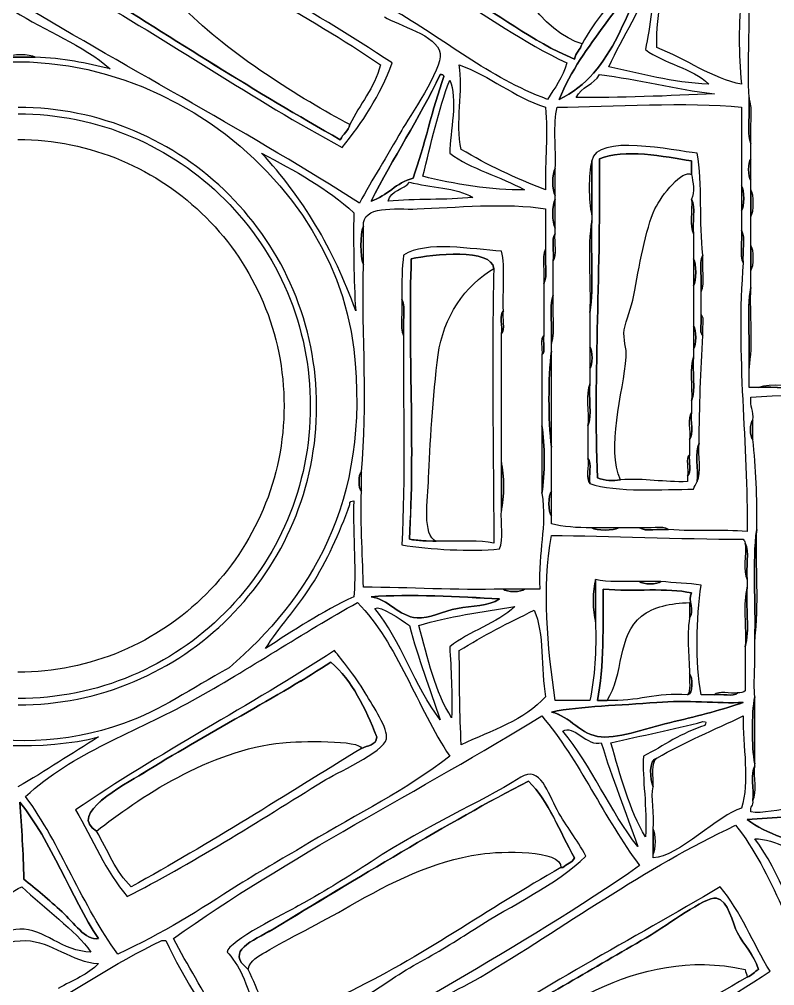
# Model space of a CAD drawing. Extents: x 6 to 958, y 3 to 221.
# Drawn here: x 108.3 to 175.3, y 59.7 to 145.3 of the extents above; entities that cross this region are included whole.
import ezdxf

# ---------------------------------------------------------------- set-up
doc = ezdxf.new("R2010")
doc.units = 0
doc.layers.get('0').update_dxf_attribs({"linetype": 'CONTINUOUS'})

msp = doc.modelspace()

# ---------------------------------------------------------------- linework, layer by layer
at = {"color": 7}
for points in [[(109.72575, 141.984)], [(147.318, 141.303)], [(157.524, 141.813)], [(169.43175, 139.602)], [(172.323, 139.602)], [(156.1635, 138.24075)], [(157.69425, 138.411)], [(142.215, 135.519)], [(143.23575, 131.26725)], [(153.10125, 130.2465)], [(141.02475, 129.22575)], [(168.921, 124.46325)], [(172.4925, 123.78225)], [(138.1335, 119.52975)], [(151.06125, 117.489)], [(137.9625, 116.1285)], [(154.632, 115.61775)], [(168.0705, 116.1285)], [(137.9625, 102.69)], [(150.3795, 98.94825)], [(172.83225, 95.71575)], [(139.49325, 94.18425)], [(153.951, 92.994)], [(167.73075, 92.31525)], [(164.838, 84.83025)], [(145.617, 83.29875)], [(146.63775, 83.46975)], [(115.33875, 81.768)], [(119.25075, 78.53475)], [(135.2415, 77.856)], [(108.87525, 76.49475)], [(173.34375, 76.15425)], [(163.818, 72.92175)], [(163.137, 72.072)], [(164.49825, 71.39175)], [(108.534, 68.499)], [(112.10625, 66.28875)], [(130.81875, 64.758)], [(171.9825, 64.41675)], [(121.97175, 63.90825)]]:
    msp.add_lwpolyline(points, close=True, dxfattribs=at)
at = {"color": 5}
for points in [[(145.617, 140.4525)], [(173.00325, 138.411)], [(136.77225, 134.6685)], [(173.17275, 131.097)], [(172.323, 130.587)], [(173.17275, 130.2465)], [(155.823, 129.7365)], [(159.05475, 128.03475)], [(155.823, 126.8445)], [(159.05475, 127.52475)], [(155.823, 126.3345)], [(168.0705, 126.3345)], [(173.17275, 125.31375)], [(168.0705, 124.12275)], [(138.813, 123.612)], [(172.4925, 123.78225)], [(154.80225, 121.91175)], [(173.17275, 121.57125)], [(155.65275, 120.891)], [(168.75, 121.23075)], [(142.215, 120.5505)], [(168.0705, 118.16925)], [(151.06125, 117.489)], [(168.921, 117.31875)], [(154.632, 115.61775)], [(158.88525, 116.29875)], [(162.117, 115.4475)], [(158.88525, 113.06625)], [(173.853, 112.72575)], [(167.90025, 111.5355)], [(154.632, 109.3245)], [(167.73075, 108.13275)], [(173.34375, 108.13275)], [(155.48175, 107.45325)], [(158.71425, 106.4325)], [(144.59625, 104.7315)], [(167.55975, 104.90175)], [(168.4095, 104.391)], [(138.642, 103.54125)], [(151.06125, 101.84025)], [(155.48175, 101.32875)], [(161.436, 100.30875)], [(163.308, 100.30875)], [(173.6835, 100.1385)], [(172.662, 98.94825)], [(165.1785, 95.5455)], [(153.10125, 94.866)], [(160.0755, 94.866)], [(150.891, 94.01475)], [(159.39525, 91.974)], [(172.662, 89.7615)], [(167.55975, 85.50975)], [(169.941, 85.50975)], [(159.90525, 81.768)], [(138.642, 80.748)], [(164.838, 79.896)], [(173.514, 79.38675)], [(173.514, 79.2165)], [(108.3645, 75.98475)], [(164.49825, 73.6035)], [(164.328, 64.24725)], [(130.13775, 62.71575)]]:
    msp.add_lwpolyline(points, close=True, dxfattribs=at)
at = {"color": 7}
for points in [[(141.3645, 141.4725), (133.94175, 146.3535), (126.03075, 150.7455), (118.0605, 155.0805)], [(119.421, 153.54975), (126.43425, 149.50725), (133.77075, 145.7865), (140.343, 141.303)], [(156.1635, 138.24075), (158.259, 143.346), (162.2985, 146.50725), (164.328, 151.6785)], [(164.6685, 151.33875), (162.28725, 146.5185), (161.0595, 140.54625), (156.1635, 138.24075)], [(164.838, 142.8345), (164.727, 146.1225), (165.6195, 148.40325), (165.6885, 151.50975)], [(162.117, 148.95675), (160.98975, 146.85075), (159.318, 145.2915), (158.2035, 143.1735)], [(160.58625, 141.13275), (161.841, 143.9025), (163.5045, 146.26575), (164.49825, 149.29725)], [(164.49825, 149.29725), (164.658, 147.37725), (164.20425, 144.6015), (163.818, 142.6635)], [(136.7715, 134.66925), (129.24075, 138.93375), (122.028, 143.514), (114.828, 148.107)], [(96.627, 139.2615), (115.91925, 147.3645), (136.03725, 132.9825), (137.9625, 116.1285)], [(113.808, 147.7665), (121.73775, 143.3925), (128.93175, 138.282), (136.94175, 133.98825)], [(146.12775, 147.76725), (149.742, 145.7115), (153.00075, 143.30025), (156.84375, 141.474)], [(157.524, 141.813), (153.67575, 143.40675), (150.75075, 145.92525), (147.14775, 147.7665)], [(172.323, 147.597), (172.0725, 144.9285), (172.08225, 142.377), (172.323, 139.602)], [(173.004, 138.41025), (172.8765, 141.312), (173.0625, 144.0315), (173.00325, 147.2565)], [(138.4725, 129.0555), (129.17175, 135.00675), (118.26, 140.82225), (108.3645, 146.74575)], [(107.8545, 146.0655), (110.64075, 144.31575), (113.9325, 143.07075), (116.3595, 140.9625)], [(140.6835, 145.55475), (141.903, 144.77925), (145.34625, 143.97975), (145.61625, 142.32225)], [(155.1435, 138.2415), (149.86575, 140.223), (145.9815, 143.59425), (141.3645, 146.2365)], [(158.2035, 143.1735), (158.05275, 142.64475), (157.6365, 142.3815), (157.524, 141.813)], [(145.61625, 142.32225), (145.842, 140.93625), (142.809, 136.575), (142.215, 135.519)], [(163.818, 142.6635), (165.4575, 141.4125), (167.97375, 141.036), (169.43175, 139.602)], [(172.323, 139.602), (169.85775, 140.0355), (167.34675, 141.879), (164.838, 142.8345)], [(109.72575, 141.984), (108.87525, 141.984), (108.024, 141.984), (107.17425, 141.984)], [(116.3595, 140.9625), (114.29325, 141.44775), (112.203, 141.90975), (109.72575, 141.984)], [(136.94175, 133.98825), (138.7275, 136.173), (140.29275, 138.57525), (141.3645, 141.4725)], [(140.343, 141.303), (139.773, 139.209), (138.50325, 137.81325), (137.622, 136.02975)], [(147.48825, 133.818), (146.94825, 136.155), (147.69, 139.0785), (147.318, 141.303)], [(147.318, 141.303), (150.10575, 140.29125), (152.09775, 138.48525), (154.97325, 137.5605)], [(156.84375, 141.474), (156.5055, 140.1675), (155.7615, 139.269), (155.1435, 138.2415)], [(139.49325, 129.2265), (141.4365, 133.06575), (143.77575, 136.50975), (145.617, 140.4525)], [(145.617, 140.4525), (145.81425, 140.48025), (145.92, 140.41575), (145.95675, 140.28225)], [(157.69425, 138.411), (158.08575, 139.38), (159.29175, 139.53525), (159.73425, 140.45175)], [(159.73425, 140.45175), (163.26, 140.00925), (166.36875, 139.14825), (169.94025, 138.75075)], [(169.43175, 139.602), (166.10775, 139.73775), (163.4475, 140.5365), (160.58625, 141.13275)], [(145.95675, 140.28225), (144.939, 137.388), (144.23325, 134.18175), (143.23575, 131.26725)], [(144.0855, 131.43675), (144.82575, 134.32575), (145.458, 137.32125), (146.4675, 139.94175)], [(146.4675, 139.94175), (147.21225, 138.3585), (146.51325, 135.3915), (146.4675, 133.47825)], [(169.94025, 138.75075), (166.035, 138.555), (161.2725, 138.375), (157.69425, 138.411)], [(155.994, 137.56125), (160.78125, 137.57025), (167.57325, 138.0585), (172.3245, 137.56125)], [(173.17425, 134.328), (172.77975, 135.35025), (173.1165, 137.10525), (173.004, 138.41025)], [(118.5105, 135.4545), (115.2465, 136.8345), (111.7815, 137.53425), (108.2115, 137.53425)], [(108.2115, 136.97175), (111.7065, 136.97175), (115.098, 136.287), (118.2915, 134.93625)], [(154.97325, 137.5605), (155.169, 135.02025), (154.91475, 133.0005), (154.97325, 130.2465)], [(155.82375, 132.1185), (155.92725, 133.8855), (155.60925, 136.07475), (155.994, 137.56125)], [(172.3245, 137.56125), (172.3245, 135.23625), (172.3245, 132.912), (172.3245, 130.58775)], [(126.92175, 129.78225), (124.494, 132.2115), (121.66425, 134.1195), (118.5105, 135.4545)], [(137.622, 136.02975), (137.505, 135.40875), (136.977, 135.201), (136.7715, 134.66925)], [(142.215, 135.519), (140.85975, 133.11075), (139.614, 131.21025), (138.4725, 129.0555)], [(108.195, 134.691), (111.37875, 134.691), (114.468, 134.06625), (117.375, 132.83775)], [(118.2915, 134.93625), (121.37775, 133.62975), (124.14825, 131.76225), (126.52425, 129.38475)], [(168.4095, 133.479), (166.2915, 133.71), (159.486, 135.24525), (159.05475, 132.79875)], [(154.97325, 130.2465), (152.295, 131.2545), (149.78775, 132.43125), (147.48825, 133.818)], [(159.73425, 132.969), (161.90775, 133.9275), (165.522, 133.18425), (167.90025, 132.79875)], [(173.17425, 132.9675), (173.17425, 133.4205), (173.17425, 133.87425), (173.17425, 134.328)], [(117.375, 132.83775), (120.1845, 131.649), (122.70675, 129.9495), (124.87275, 127.782)], [(138.1335, 119.52975), (136.1835, 125.0085), (133.38225, 129.63525), (129.79725, 133.47825)], [(129.79725, 133.47825), (132.72975, 131.93025), (135.6405, 130.362), (137.9625, 128.205)], [(146.4675, 133.47825), (148.34925, 132.07125), (150.9735, 131.4075), (153.10125, 130.2465)], [(159.05475, 132.79875), (159.05475, 131.211), (159.05475, 129.62325), (159.05475, 128.0355)], [(159.56475, 104.73225), (159.20325, 113.8755), (159.885, 123.531), (159.73425, 132.969)], [(167.90025, 132.79875), (167.90025, 132.402), (167.90025, 132.0045), (167.90025, 131.6085)], [(168.921, 124.46325), (168.55125, 127.269), (168.909, 130.803), (168.4095, 133.479)], [(173.17425, 131.0955), (172.89225, 131.334), (172.89225, 132.729), (173.17425, 132.9675)], [(155.82375, 129.73725), (155.54175, 130.1415), (155.54175, 131.7135), (155.82375, 132.1185)], [(143.23575, 131.26725), (141.6945, 130.8795), (140.94525, 129.702), (139.49325, 129.2265)], [(153.10125, 130.2465), (150.30975, 130.176), (146.69475, 130.7565), (144.0855, 131.43675)], [(167.90025, 131.6085), (168.04725, 130.94475), (168.1995, 130.02375), (167.90025, 129.39675)], [(173.17425, 130.24575), (173.17425, 130.5285), (173.17425, 130.812), (173.17425, 131.0955)], [(141.02475, 129.22575), (141.20475, 130.23525), (142.42125, 130.2105), (142.89525, 130.92675)], [(142.89525, 130.92675), (144.7245, 130.4325), (147.07125, 130.4535), (148.50825, 129.56625)], [(172.3245, 130.58775), (172.60575, 130.239), (172.60575, 128.72475), (172.3245, 128.376)], [(173.17425, 127.86375), (173.17425, 128.65875), (173.17425, 129.4515), (173.17425, 130.24575)], [(126.52425, 129.38475), (128.90325, 127.00725), (130.77075, 124.2375), (132.07575, 121.15275)], [(132.59325, 121.37175), (131.2605, 124.52325), (129.3525, 127.353), (126.92175, 129.78225)], [(148.50825, 129.56625), (146.1705, 129.29625), (143.3745, 129.4845), (141.02475, 129.22575)], [(155.82375, 126.84525), (155.54175, 127.30575), (155.54175, 128.937), (155.82375, 129.39675)], [(155.82375, 129.39675), (155.82375, 129.51), (155.82375, 129.62325), (155.82375, 129.73725)], [(167.90025, 129.39675), (168.29325, 128.7135), (167.95875, 127.30125), (168.0705, 126.33525)], [(138.81225, 127.01475), (138.69, 128.8905), (141.609, 128.478), (143.57475, 128.54625)], [(143.57475, 128.54625), (146.781, 128.65725), (151.59, 129.1245), (154.97175, 128.54625)], [(154.97175, 128.54625), (154.97175, 127.356), (154.97175, 126.165), (154.97175, 124.974)], [(124.87275, 127.782), (127.0395, 125.616), (128.7405, 123.09375), (129.9285, 120.285)], [(137.9625, 128.205), (137.93475, 125.229), (137.9475, 122.29425), (138.1335, 119.52975)], [(159.05475, 128.0355), (159.05475, 127.86525), (159.05475, 127.69575), (159.05475, 127.5255)], [(172.3245, 128.376), (172.3245, 127.809), (172.3245, 127.242), (172.3245, 126.67425)], [(173.17425, 125.313), (173.17425, 126.1635), (173.17425, 127.014), (173.17425, 127.86375)], [(138.81225, 123.612), (138.5295, 124.35375), (138.5295, 126.273), (138.81225, 127.01475)], [(155.82375, 126.33525), (155.82375, 126.50475), (155.82375, 126.675), (155.82375, 126.84525)], [(159.05475, 127.5255), (158.94075, 124.86), (159.27975, 121.743), (158.8845, 119.36025)], [(155.6535, 123.95325), (155.76375, 124.6935), (155.43225, 125.8755), (155.82375, 126.33525)], [(168.0705, 126.33525), (168.0705, 125.598), (168.0705, 124.86075), (168.0705, 124.1235)], [(172.3245, 126.67425), (172.716, 126.04725), (172.3815, 124.692), (172.4925, 123.78225)], [(151.06125, 124.803), (148.4205, 124.9545), (144.417, 125.7555), (142.38525, 124.4625)], [(143.06625, 124.12275), (144.92625, 124.56225), (150.22425, 125.058), (150.38025, 123.2715)], [(173.17425, 123.102), (173.17425, 123.8385), (173.17425, 124.5765), (173.17425, 125.313)], [(142.38525, 124.4625), (142.212, 123.33825), (142.2405, 122.16075), (142.215, 120.5505)], [(142.896, 99.28875), (143.39625, 107.30925), (142.773, 116.307), (143.06625, 124.12275)], [(151.23075, 119.52975), (151.143, 121.25625), (151.42275, 123.35025), (151.06125, 124.803)], [(154.97175, 124.974), (154.8615, 124.00725), (155.1945, 122.595), (154.80075, 121.91175)], [(168.0705, 124.1235), (168.35325, 123.71925), (168.35325, 122.1465), (168.0705, 121.743)], [(168.74925, 121.233), (168.861, 122.25375), (168.5265, 123.72225), (168.921, 124.46325)], [(138.64125, 105.24225), (139.227, 111.1665), (138.6735, 117.21), (138.81225, 123.612)], [(150.38025, 123.2715), (150.18525, 114.9825), (150.35475, 107.3295), (150.3795, 98.94825)], [(155.6535, 120.891), (155.6535, 121.91175), (155.6535, 122.9325), (155.6535, 123.95325)], [(172.4925, 123.78225), (171.79875, 115.67175), (172.94325, 107.4915), (172.833, 99.96825)], [(173.17425, 121.57125), (173.17425, 122.08125), (173.17425, 122.59125), (173.17425, 123.102)], [(154.80075, 121.91175), (154.80075, 120.38025), (154.80075, 118.8495), (154.80075, 117.31875)], [(168.0705, 121.743), (168.0705, 120.552), (168.0705, 119.36025), (168.0705, 118.17)], [(173.004, 114.42675), (173.1165, 116.75175), (172.7775, 119.52975), (173.17425, 121.57125)], [(132.07575, 121.15275), (133.42575, 117.96075), (134.1105, 114.56925), (134.1105, 111.072)], [(134.673, 111.072), (134.673, 114.645), (133.97325, 118.11), (132.59325, 121.37175)], [(155.4825, 116.6385), (155.595, 118.0005), (155.259, 119.8125), (155.6535, 120.891)], [(168.74925, 119.19225), (168.74925, 119.8725), (168.74925, 120.55275), (168.74925, 121.233)], [(129.9285, 120.285), (131.15775, 117.37725), (131.78175, 114.288), (131.78175, 111.10425)], [(142.215, 120.5505), (142.608, 119.81025), (142.2735, 118.341), (142.38525, 117.31875)], [(151.06125, 117.489), (151.16925, 118.1175), (150.84, 119.18325), (151.23075, 119.52975)], [(158.8845, 119.36025), (158.8845, 118.34025), (158.8845, 117.3195), (158.8845, 116.29875)], [(168.92025, 117.321), (168.531, 117.612), (168.858, 118.61925), (168.74925, 119.19225)], [(168.0705, 118.17), (168.35175, 117.876), (168.35175, 116.42175), (168.0705, 116.1285)], [(142.38525, 117.31875), (142.30275, 111.16425), (142.56825, 104.66025), (142.215, 98.77725)], [(151.0605, 106.092), (151.06125, 109.8915), (151.06125, 113.6895), (151.06125, 117.489)], [(154.80075, 117.31875), (154.69575, 116.80125), (155.01975, 115.85325), (154.632, 115.61775)], [(168.57975, 107.79525), (168.60975, 111.0525), (168.72, 114.2325), (168.92025, 117.321)], [(155.4825, 115.959), (155.4825, 116.1855), (155.4825, 116.412), (155.4825, 116.6385)], [(137.9625, 116.1285), (139.52025, 102.48525), (133.98075, 93.9855), (126.906, 87.8925)], [(154.632, 115.61775), (154.632, 113.52), (154.632, 111.42225), (154.632, 109.3245)], [(155.4825, 107.454), (155.2005, 109.89225), (155.2005, 113.52), (155.4825, 115.959)], [(158.8845, 116.29875), (159.1665, 116.06025), (159.1665, 114.66525), (158.8845, 114.4275)], [(168.0705, 116.1285), (168.0705, 115.902), (168.0705, 115.6755), (168.0705, 115.4475)], [(168.0705, 115.4475), (167.9595, 114.19875), (168.2955, 112.5015), (167.90025, 111.5355)], [(158.8845, 114.4275), (158.8845, 113.97375), (158.8845, 113.52), (158.8845, 113.067)], [(173.004, 112.72575), (173.004, 113.2935), (173.004, 113.85975), (173.004, 114.42675)], [(158.8845, 113.067), (158.772, 111.8745), (159.108, 110.23425), (158.7135, 109.32525)], [(173.85375, 112.72575), (173.57175, 112.72575), (173.28825, 112.72575), (173.004, 112.72575)], [(173.1735, 111.876), (178.191, 112.221), (183.53925, 112.02675), (188.48175, 112.04625)], [(178.10625, 112.896), (177.02775, 112.50075), (175.21575, 112.8375), (173.85375, 112.72575)], [(167.90025, 111.5355), (167.90025, 111.195), (167.90025, 110.8545), (167.90025, 110.51475)], [(173.3445, 109.8345), (173.46225, 110.69025), (173.05425, 111.02025), (173.1735, 111.876)], [(131.78175, 111.10425), (131.78175, 107.9205), (131.15775, 104.83125), (129.9285, 101.9235)], [(134.1105, 111.072), (134.1105, 107.5755), (133.42575, 104.184), (132.07575, 100.99125)], [(132.59325, 100.77225), (133.97325, 104.03475), (134.673, 107.5005), (134.673, 111.072)], [(167.90025, 110.51475), (167.79, 109.77375), (168.1215, 108.5925), (167.73, 108.13275)], [(173.3445, 108.13275), (173.06175, 108.31725), (173.06175, 109.65075), (173.3445, 109.8345)], [(154.632, 109.3245), (154.9155, 107.73525), (154.9155, 104.96025), (154.632, 103.371)], [(158.7135, 109.32525), (158.7135, 108.36075), (158.7135, 107.397), (158.7135, 106.434)], [(167.73, 108.13275), (167.73, 107.67975), (167.73, 107.226), (167.73, 106.77225)], [(173.68425, 100.1385), (173.76525, 102.99825), (173.60475, 105.6165), (173.3445, 108.13275)], [(155.4825, 103.542), (155.4825, 104.8455), (155.4825, 106.14975), (155.4825, 107.454)], [(168.40875, 104.3925), (168.52125, 105.4725), (168.18525, 106.998), (168.57975, 107.79525)], [(158.7135, 106.434), (159.10575, 106.03125), (158.77425, 104.907), (158.8845, 104.22225)], [(167.73, 106.77225), (167.62125, 106.20075), (167.949, 105.1935), (167.559, 104.9025)], [(151.0605, 101.8395), (151.0605, 103.257), (151.0605, 104.67375), (151.0605, 106.092)], [(138.64125, 103.54125), (138.36, 103.72425), (138.36, 105.0585), (138.64125, 105.24225)], [(161.6055, 104.56125), (160.92, 104.391), (160.245, 104.484), (159.56475, 104.73225)], [(167.559, 104.391), (165.444, 104.31825), (163.77825, 104.69475), (161.6055, 104.56125)], [(167.559, 104.9025), (167.559, 104.73225), (167.559, 104.56125), (167.559, 104.391)], [(158.8845, 104.22225), (161.19675, 103.401), (165.50175, 103.71825), (168.06975, 103.713)], [(168.06975, 103.713), (168.1575, 103.9635), (168.32025, 104.1405), (168.40875, 104.3925)], [(138.81225, 95.03625), (138.765, 97.28475), (138.55425, 100.61475), (138.64125, 103.54125)], [(154.632, 103.371), (155.1375, 100.20225), (154.26525, 98.43375), (154.46175, 94.866)], [(155.4825, 101.3295), (155.2005, 101.67825), (155.2005, 103.1925), (155.4825, 103.542)], [(129.9285, 101.9235), (128.7405, 99.11475), (127.03875, 96.5925), (124.87275, 94.4265)], [(134.22, 95.2065), (135.5955, 97.36575), (136.6785, 99.798), (137.62275, 102.35025)], [(137.62275, 102.35025), (137.5605, 102.63975), (137.75475, 102.6705), (137.9625, 102.69)], [(137.9625, 102.69), (137.8725, 99.68175), (138.2025, 95.84625), (137.9625, 94.185)], [(150.89025, 98.43675), (151.257, 99.26025), (150.9675, 100.74), (151.0605, 101.8395)], [(155.4825, 100.65), (155.4825, 100.8765), (155.4825, 101.103), (155.4825, 101.3295)], [(132.07575, 100.99125), (130.7715, 97.90875), (128.904, 95.139), (126.52425, 92.7585)], [(126.92175, 92.361), (129.3525, 94.7925), (131.26125, 97.62225), (132.59325, 100.77225)], [(159.0555, 100.3095), (157.7295, 100.287), (156.53325, 100.395), (155.4825, 100.65)], [(161.43675, 100.3095), (161.03175, 100.0275), (159.4605, 100.0275), (159.0555, 100.3095)], [(163.30875, 100.3095), (162.684, 100.3095), (162.0615, 100.3095), (161.43675, 100.3095)], [(165.8595, 100.1385), (165.06225, 100.2495), (163.82325, 99.91575), (163.30875, 100.3095)], [(172.833, 99.96825), (170.54175, 100.161), (168.4095, 99.963), (165.8595, 100.1385)], [(155.823, 85.0005), (155.127, 89.82225), (154.65825, 94.86525), (155.48175, 99.6285)], [(155.48175, 99.6285), (160.56225, 99.58125), (166.815, 99.29925), (172.4925, 99.2895)], [(173.514, 90.44325), (173.6265, 93.61875), (173.2875, 97.2465), (173.68425, 100.1385)], [(142.215, 98.77725), (144.7455, 98.4105), (148.25925, 98.1405), (150.89025, 98.43675)], [(144.09675, 99.15525), (143.682, 99.18525), (143.274, 99.222), (142.896, 99.28875)], [(145.27125, 99.12225), (144.86775, 99.12225), (144.4725, 99.12825), (144.09675, 99.15525)], [(145.27425, 99.12225), (145.2735, 99.12225), (145.272, 99.12225), (145.27125, 99.12225)], [(145.95675, 99.1185), (145.719, 99.1095), (145.503, 99.12225), (145.27425, 99.12225)], [(150.3795, 98.94825), (149.1105, 99.21), (147.46875, 99.099), (145.95675, 99.1185)], [(172.4925, 99.2895), (172.5255, 99.15075), (172.66425, 99.11925), (172.66275, 98.949)], [(172.66275, 98.949), (173.05725, 98.20725), (172.72125, 96.73875), (172.83225, 95.71575)], [(130.13775, 89.5935), (131.313, 91.46925), (132.87675, 93.0975), (134.22, 95.2065)], [(151.22925, 94.866), (146.916, 94.74675), (143.00925, 95.03625), (138.81225, 95.03625)], [(163.308, 95.5455), (161.98425, 95.58225), (160.467, 95.42775), (159.396, 95.71575)], [(159.396, 95.71575), (159.396, 94.4685), (159.396, 93.222), (159.396, 91.97475)], [(160.0755, 94.866), (162.8145, 94.6065), (165.74925, 95.03625), (167.90025, 94.52475)], [(165.17925, 95.5455), (164.94, 95.26425), (163.54575, 95.26425), (163.308, 95.5455)], [(168.75075, 95.2065), (167.6505, 95.40975), (166.35375, 95.4165), (165.17925, 95.5455)], [(168.75075, 85.50975), (168.228, 88.38375), (168.33525, 92.301), (168.75075, 95.2065)], [(172.83225, 95.03625), (172.7205, 93.333), (173.058, 91.18125), (172.662, 89.76225)], [(172.83225, 95.71575), (172.83225, 95.48925), (172.83225, 95.2635), (172.83225, 95.03625)], [(124.87275, 94.4265), (122.7075, 92.2605), (120.18525, 90.5595), (117.375, 89.37075)], [(137.9625, 94.185), (135.1485, 92.8605), (132.62625, 91.2435), (130.13775, 89.5935)], [(139.49325, 94.18425), (142.94325, 94.46025), (147.2985, 94.1655), (150.89025, 94.014)], [(143.5755, 92.3145), (141.9195, 92.43975), (141.02475, 94.01475), (139.49325, 94.18425)], [(153.1005, 94.866), (152.86275, 94.584), (151.467, 94.584), (151.22925, 94.866)], [(154.46175, 94.866), (154.00725, 94.866), (153.555, 94.866), (153.1005, 94.866)], [(159.5655, 84.99975), (160.17075, 87.9), (160.0515, 91.881), (160.0755, 94.866)], [(167.90025, 94.52475), (167.54925, 93.86325), (168.22875, 92.9865), (167.73075, 92.31525)], [(123.6735, 84.99975), (128.7045, 87.792), (133.425, 90.99), (138.3015, 93.675)], [(138.3015, 93.675), (141.8775, 89.9925), (143.5665, 84.4245), (146.46825, 80.0655)], [(139.833, 93.165), (140.3205, 93.45075), (142.12575, 92.19075), (142.89525, 91.6335)], [(143.7465, 91.6335), (146.30475, 92.4765), (149.3565, 92.8275), (152.2515, 93.33525)], [(152.2515, 93.33525), (150.6525, 91.81575), (148.20525, 91.1445), (146.46825, 89.76225)], [(150.89025, 94.014), (149.88, 93.282), (148.4595, 93.426), (147.147, 93.16425)], [(126.52425, 92.7585), (124.1445, 90.38025), (121.37475, 88.512), (118.2915, 87.207)], [(145.617, 83.29875), (143.35575, 86.25375), (142.17375, 90.2895), (139.833, 93.165)], [(147.147, 93.16425), (145.9095, 92.91675), (144.6165, 92.235), (143.5755, 92.3145)], [(147.318, 89.4225), (149.39625, 90.74475), (151.66875, 91.87575), (153.951, 92.994)], [(153.951, 92.994), (154.89225, 91.0425), (154.497, 87.756), (154.97325, 85.34025)], [(118.5105, 86.68875), (121.66125, 88.02225), (124.491, 89.93025), (126.92175, 92.361)], [(142.89525, 91.6335), (143.67675, 88.73025), (144.69975, 86.067), (145.617, 83.29875)], [(146.63775, 83.46975), (145.2015, 85.719), (144.51825, 88.72125), (143.7465, 91.6335)], [(159.396, 91.97475), (159.4605, 89.4135), (159.35175, 87.0285), (158.88525, 85.0005)], [(167.73075, 92.31525), (167.4525, 90.58875), (167.7, 89.2005), (167.73075, 87.381)], [(173.514, 85.34025), (173.38425, 86.69325), (173.59425, 88.63125), (173.514, 90.44325)], [(117.375, 89.37075), (114.468, 88.14225), (111.37875, 87.5175), (108.195, 87.5175)], [(136.26075, 89.4225), (128.7765, 84.546), (120.6285, 80.334), (113.29725, 75.3045)], [(138.9825, 85.67925), (138.01875, 87.29025), (136.86975, 88.60575), (136.26075, 89.4225)], [(146.46825, 89.76225), (146.61, 87.75075), (146.6895, 85.6755), (146.63775, 83.46975)], [(147.48825, 81.0885), (147.3615, 83.8575), (147.32925, 86.2665), (147.318, 89.4225)], [(172.662, 89.76225), (172.662, 88.45875), (172.662, 87.1545), (172.662, 85.851)], [(117.54975, 82.95825), (107.26275, 79.2045), (95.98725, 82.977), (89.313, 88.23225)], [(119.25075, 78.53475), (124.5585, 81.85875), (131.6775, 85.58025), (135.921, 88.401)], [(135.921, 88.401), (137.85, 86.757), (138.9885, 84.3255), (140.004, 81.76725)], [(126.906, 87.8925), (123.47925, 85.9995), (120.92025, 84.189), (117.54975, 82.95825)], [(167.73075, 87.381), (168.003, 87.0975), (168.08775, 85.5585), (167.55975, 85.50975)], [(118.2915, 87.207), (115.098, 85.857), (111.7065, 85.17225), (108.2115, 85.17225)], [(108.2115, 84.60975), (111.78225, 84.60975), (115.24725, 85.3095), (118.5105, 86.68875)], [(140.8545, 81.597), (141.033, 82.4775), (139.713, 84.46125), (138.9825, 85.67925)], [(167.55975, 85.50975), (164.79975, 85.719), (163.09125, 84.87525), (160.41525, 84.99975)], [(171.9825, 85.68), (171.63525, 85.29), (170.56875, 85.61925), (169.941, 85.50975)], [(172.662, 85.851), (172.51125, 85.71975), (172.27875, 85.668), (171.9825, 85.68)], [(108.87525, 76.49475), (113.01075, 80.3835), (118.671, 82.22175), (123.6735, 84.99975)], [(154.97325, 85.34025), (153.138, 83.262), (150.165, 82.323), (147.48825, 81.0885)], [(155.4825, 83.9805), (158.19975, 84.525), (161.52975, 84.54975), (164.838, 84.83025)], [(158.88525, 85.0005), (157.8645, 85.0005), (156.843, 85.0005), (155.823, 85.0005)], [(160.41525, 84.99975), (160.13175, 84.99975), (159.8475, 84.99975), (159.5655, 84.99975)], [(164.838, 84.83025), (167.42625, 85.0485), (170.2395, 84.72225), (172.4925, 84.83025)], [(172.4925, 84.83025), (170.75775, 84.23475), (168.58725, 83.6385), (166.3695, 83.12925)], [(169.941, 85.50975), (169.54425, 85.50975), (169.1475, 85.50975), (168.75075, 85.50975)], [(173.514, 79.38675), (173.2305, 80.97675), (173.2305, 83.75175), (173.514, 85.34025)], [(159.90525, 81.768), (158.13075, 81.90375), (157.1205, 83.619), (155.4825, 83.9805)], [(121.97175, 63.90825), (132.1545, 71.18925), (143.8305, 76.97775), (154.632, 83.64)], [(154.632, 83.64), (157.99425, 79.6875), (160.1625, 74.54175), (163.30725, 70.37175)], [(166.3695, 83.12925), (164.229, 82.638), (161.60925, 81.63825), (159.90525, 81.768)], [(160.75575, 81.2565), (163.4745, 81.88425), (166.2765, 82.4265), (168.921, 83.1285)], [(164.838, 79.896), (167.22525, 81.30975), (169.9335, 82.39875), (172.4925, 83.63925)], [(168.921, 83.1285), (169.35525, 83.13675), (169.12875, 83.0025), (169.09125, 82.78725)], [(172.4925, 83.63925), (172.422, 81.0075), (173.10675, 77.73675), (172.323, 75.47325)], [(99.519, 82.2795), (103.93725, 80.832), (110.54175, 80.55225), (115.33875, 81.768)], [(156.504, 82.27875), (157.36425, 82.9665), (158.71875, 80.8635), (159.90525, 81.2565)], [(163.137, 72.072), (160.668, 75.216), (159.05325, 79.215), (156.504, 82.27875)], [(169.09125, 82.78725), (167.01225, 82.14525), (165.4455, 80.991), (163.64775, 80.0655)], [(115.33875, 81.768), (112.94325, 80.30775), (110.637, 78.75825), (108.195, 77.34525)], [(135.2415, 77.856), (136.30125, 78.516), (140.616, 80.42775), (140.8545, 81.597)], [(140.004, 81.76725), (139.9785, 80.99925), (139.14525, 81.03825), (138.64275, 80.74725)], [(138.64275, 80.74725), (131.88375, 76.62075), (125.2515, 72.36525), (118.2315, 68.49825)], [(159.90525, 81.2565), (160.86825, 78.081), (162.066, 75.14025), (163.137, 72.072)], [(163.818, 72.92175), (162.40275, 75.3075), (161.6145, 78.3165), (160.75575, 81.2565)], [(146.46825, 80.0655), (142.64625, 77.10075), (138.2805, 74.94225), (134.04975, 72.41175)], [(163.64775, 80.0655), (163.5195, 78.111), (163.99875, 75.47925), (163.818, 72.92175)], [(164.49825, 77.3445), (164.22375, 77.91), (164.0865, 79.7925), (164.838, 79.896)], [(155.99325, 75.30525), (155.17125, 76.77975), (154.551, 79.3005), (152.76075, 78.1965)], [(173.34375, 76.15425), (173.454, 77.121), (173.1195, 78.5325), (173.514, 79.2165)], [(173.514, 79.2165), (173.514, 79.2735), (173.514, 79.3305), (173.514, 79.38675)], [(115.16925, 73.4325), (112.54125, 74.91675), (117.62775, 77.51925), (119.25075, 78.53475)], [(152.76075, 78.1965), (148.734, 75.71325), (144.90225, 74.2095), (139.494, 70.71225)], [(117.8895, 67.64925), (123.26925, 70.34325), (129.64725, 74.3685), (135.2415, 77.856)], [(130.81875, 64.758), (138.057, 69.11475), (146.31675, 74.18475), (153.44175, 77.856)], [(153.44175, 77.856), (155.29275, 76.077), (156.2115, 73.368), (157.524, 71.052)], [(164.49825, 73.6035), (164.6295, 74.90175), (164.29725, 76.5315), (164.49825, 77.3445)], [(117.03975, 62.5455), (113.8905, 66.76875), (112.014, 72.2625), (108.87525, 76.49475)], [(108.70425, 69.18), (108.708, 71.565), (108.48675, 73.72575), (108.3645, 75.984)], [(108.3645, 75.984), (111.20775, 72.47775), (112.80525, 67.7235), (115.33875, 63.9075)], [(172.323, 75.47325), (170.33325, 74.89575), (166.7775, 71.17875), (164.49825, 71.052)], [(173.1735, 75.13425), (173.04975, 75.6555), (173.46675, 75.6345), (173.34375, 76.15425)], [(176.91525, 75.47325), (175.719, 75.34875), (174.135, 74.95575), (173.1735, 75.13425)], [(113.29725, 75.3045), (114.822, 72.747), (115.9785, 69.8205), (117.8895, 67.64925)], [(158.54475, 71.2215), (157.7175, 72.76125), (156.849, 73.7715), (155.99325, 75.30525)], [(172.83225, 74.4525), (177.56625, 74.766), (182.1735, 75.2055), (187.2915, 75.13425)], [(149.18925, 60.5055), (156.59475, 64.88025), (163.683, 70.15875), (171.813, 73.944)], [(171.813, 73.944), (173.4975, 71.88525), (174.6975, 69.3435), (175.89525, 66.7995)], [(179.127, 71.56125), (177.09075, 72.58725), (174.552, 73.1115), (172.83225, 74.4525)], [(118.2315, 68.49825), (116.87025, 69.8025), (116.1465, 71.74425), (115.16925, 73.4325)], [(164.49825, 71.39175), (164.49825, 72.129), (164.49825, 72.86625), (164.49825, 73.6035)], [(173.514, 72.75225), (175.33725, 72.7605), (177.2685, 71.406), (179.127, 70.88175)], [(134.04975, 72.41175), (131.98275, 71.17425), (129.80475, 69.9795), (127.75575, 68.6685)], [(179.127, 62.547), (176.9625, 65.655), (175.7835, 69.75), (173.514, 72.75225)], [(148.6785, 64.75875), (152.09025, 66.9555), (155.85375, 68.607), (158.54475, 71.2215)], [(157.524, 71.052), (157.3275, 70.62375), (156.81225, 70.5165), (156.504, 70.20075)], [(164.49825, 71.052), (164.505, 71.052), (164.49375, 71.36475), (164.49825, 71.39175)], [(163.30725, 70.37175), (152.6955, 63.009), (140.86875, 56.86125), (129.7965, 49.959)], [(139.494, 70.71225), (137.3535, 69.32625), (135.819, 68.352), (133.02975, 66.80025)], [(156.333, 70.20075), (149.8305, 66.5535), (143.98275, 62.2515), (137.11125, 58.974)], [(156.504, 70.20075), (156.447, 70.20075), (156.39075, 70.20075), (156.333, 70.20075)], [(104.45175, 65.0985), (106.09125, 65.9535), (106.76475, 67.77525), (108.534, 68.499)], [(108.534, 68.499), (110.50275, 66.61275), (113.30175, 64.65), (114.6585, 62.71575)], [(112.10625, 66.28875), (110.96625, 67.32825), (109.75725, 68.34975), (108.70425, 69.18)], [(127.75575, 68.6685), (124.2735, 66.44175), (121.05525, 64.374), (117.03975, 62.5455)], [(170.45175, 68.49975), (162.56025, 63.804), (154.2615, 59.5155), (146.80725, 54.381)], [(174.8745, 61.017), (173.3535, 63.46575), (172.26975, 66.34875), (170.45175, 68.49975)], [(164.32875, 64.2465), (165.684, 65.043), (169.09575, 67.64025), (170.11275, 67.479)], [(133.02975, 66.80025), (131.97525, 66.21375), (126.8355, 63.66825), (126.73575, 62.7165)], [(170.11275, 67.479), (171.18825, 67.30875), (171.53775, 65.265), (171.9825, 64.41675)], [(115.33875, 63.9075), (114.16125, 63.7185), (113.142, 65.3445), (112.10625, 66.28875)], [(27.39675, 64.24725), (54.26475, 48.5325), (81.213, 32.90175), (108.3645, 17.46975)], [(108.3645, 64.758), (106.38975, 64.704), (104.93925, 62.48775), (102.58125, 62.547)], [(114.6585, 62.71575), (112.1595, 62.763), (110.44425, 64.81425), (108.3645, 64.758)], [(128.60625, 61.18575), (126.51675, 62.865), (128.97, 63.6465), (130.81875, 64.758)], [(143.5755, 61.6965), (145.3335, 62.6505), (147.027, 63.696), (148.6785, 64.75875)], [(150.38025, 56.082), (155.14875, 58.968), (159.66825, 61.50975), (164.32875, 64.2465)], [(168.921, 52.341), (175.6575, 56.292), (182.51175, 59.95575), (188.99325, 64.24725)], [(171.9825, 64.41675), (172.57575, 63.28875), (173.42925, 62.53725), (173.853, 61.18575)], [(101.22075, 61.1865), (103.77075, 61.671), (106.269, 63.81), (108.87525, 63.73725)], [(108.87525, 56.934), (113.04225, 59.06025), (116.66625, 61.73025), (120.9525, 63.738)], [(108.87525, 63.73725), (111.14175, 63.67425), (112.96575, 61.82175), (115.3395, 61.69575)], [(120.9525, 63.738), (121.06575, 63.738), (121.17975, 63.738), (121.293, 63.738)], [(121.293, 63.738), (122.7945, 60.43275), (125.556, 56.48775), (127.58775, 52.68225)], [(129.7965, 49.959), (127.39425, 54.81525), (124.52025, 59.19675), (121.97175, 63.90825)], [(126.73575, 62.7165), (126.74475, 62.808), (127.6935, 61.49325), (127.92675, 61.017)], [(115.3395, 61.69575), (114.40425, 60.7035), (113.08575, 60.2625), (111.76725, 59.4855)], [(138.642, 58.63425), (140.27175, 59.50875), (141.8205, 60.744), (143.5755, 61.6965)], [(127.92675, 61.017), (128.71125, 59.40375), (129.816, 55.34625), (130.989, 55.06275)], [(131.4975, 55.7415), (130.17975, 57.2025), (129.49725, 59.298), (128.60625, 61.18575)], [(150.891, 47.067), (158.223, 52.37925), (167.31975, 55.92825), (174.8745, 61.017)], [(173.853, 61.18575), (173.4795, 60.99225), (173.289, 60.6165), (172.833, 60.50475)], [(141.705, 55.9125), (143.832, 58.01325), (146.6745, 59.0205), (149.18925, 60.5055)], [(172.833, 60.50475), (165.7395, 56.20125), (157.581, 52.9635), (151.23075, 47.9175)]]:
    msp.add_open_spline(points, degree=3, dxfattribs=at)
at = {"color": 5}
for points in [[(158.2035, 143.1735), (155.058, 144.03975), (150.492, 149.265), (151.74075, 154.0605)], [(164.328, 151.6785), (162.2985, 146.50725), (158.25975, 143.346), (156.1635, 138.24075)], [(156.1635, 138.24075), (161.0595, 140.5455), (162.28725, 146.5185), (164.6685, 151.33875)], [(114.82875, 148.10625), (122.02875, 143.514), (129.2415, 138.933), (136.77225, 134.6685)], [(147.14775, 147.7665), (150.7515, 145.92525), (153.6765, 143.40675), (157.524, 141.813)], [(137.62275, 136.029), (133.29075, 138.27675), (126.876, 142.32225), (122.99325, 146.23575)], [(157.524, 141.813), (157.6365, 142.3815), (158.0535, 142.64475), (158.2035, 143.1735)], [(109.725, 141.984), (109.26525, 142.266), (107.634, 142.266), (107.1735, 141.984)], [(107.1735, 141.984), (108.024, 141.984), (108.8745, 141.984), (109.725, 141.984)], [(145.617, 140.4525), (143.7765, 136.50975), (141.43725, 133.06575), (139.49325, 129.2265)], [(145.95675, 140.28225), (145.92, 140.415), (145.81425, 140.48025), (145.617, 140.4525)], [(143.23575, 131.26725), (144.23325, 134.18175), (144.939, 137.388), (145.95675, 140.28225)], [(173.00325, 138.411), (173.115, 137.10525), (172.779, 135.351), (173.1735, 134.32875)], [(173.1735, 134.32875), (173.061, 135.6345), (173.39775, 137.388), (173.00325, 138.411)], [(136.77225, 134.6685), (136.977, 135.20025), (137.50575, 135.40875), (137.62275, 136.029)], [(167.90025, 132.79875), (165.52275, 133.18425), (161.90775, 133.9275), (159.73425, 132.969)], [(159.05475, 132.798), (158.77125, 131.60475), (158.77125, 129.228), (159.05475, 128.03475)], [(159.05475, 128.03475), (159.05475, 129.6225), (159.05475, 131.21025), (159.05475, 132.798)], [(159.73425, 132.969), (159.885, 123.531), (159.20325, 113.8755), (159.56475, 104.73225)], [(167.90025, 131.6085), (167.90025, 132.00525), (167.90025, 132.402), (167.90025, 132.79875)], [(173.17275, 132.969), (172.89075, 132.72975), (172.89075, 131.33475), (173.17275, 131.097)], [(173.17275, 131.097), (173.17275, 131.72175), (173.17275, 132.34425), (173.17275, 132.969)], [(155.823, 132.11775), (155.54025, 131.71275), (155.54025, 130.14075), (155.823, 129.7365)], [(155.823, 129.7365), (155.823, 130.53), (155.823, 131.32425), (155.823, 132.11775)], [(164.66775, 128.54625), (165.2625, 129.80025), (167.11425, 132.075), (167.90025, 131.6085)], [(139.49325, 129.2265), (140.94525, 129.702), (141.6945, 130.88025), (143.23575, 131.26725)], [(172.323, 130.587), (172.323, 129.84975), (172.323, 129.1125), (172.323, 128.37525)], [(172.323, 128.37525), (172.60425, 128.724), (172.60425, 130.2375), (172.323, 130.587)], [(173.17275, 130.2465), (173.17275, 129.45225), (173.17275, 128.65875), (173.17275, 127.8645)], [(173.17275, 127.8645), (173.4555, 128.26875), (173.4555, 129.84225), (173.17275, 130.2465)], [(155.823, 129.396), (155.54025, 128.93625), (155.54025, 127.30425), (155.823, 126.8445)], [(155.823, 126.8445), (155.823, 127.695), (155.823, 128.54625), (155.823, 129.396)], [(167.90025, 129.396), (168.01125, 128.42925), (167.676, 127.017), (168.0705, 126.3345)], [(168.0705, 126.3345), (167.9595, 127.3005), (168.29325, 128.712), (167.90025, 129.396)], [(162.79575, 120.891), (163.23075, 123.32325), (163.82475, 126.771), (164.66775, 128.54625)], [(138.813, 127.01475), (138.53025, 126.273), (138.53025, 124.35375), (138.813, 123.612)], [(138.813, 123.612), (138.813, 124.746), (138.813, 125.88075), (138.813, 127.01475)], [(159.05475, 127.52475), (158.65725, 125.1435), (158.99775, 122.02575), (158.8845, 119.3595)], [(158.8845, 119.3595), (159.2805, 121.74225), (158.94075, 124.85925), (159.05475, 127.52475)], [(155.823, 126.3345), (155.4315, 125.8755), (155.76375, 124.6935), (155.65275, 123.9525)], [(155.65275, 123.9525), (156.04425, 124.41075), (155.7135, 125.59275), (155.823, 126.3345)], [(172.323, 126.6735), (172.434, 125.7645), (172.09875, 124.40925), (172.4925, 123.78225)], [(172.4925, 123.78225), (172.38225, 124.692), (172.716, 126.04725), (172.323, 126.6735)], [(150.3795, 123.27225), (150.2235, 125.058), (144.9255, 124.563), (143.0655, 124.1235)], [(173.17275, 125.31375), (173.17275, 124.57725), (173.17275, 123.83925), (173.17275, 123.10275)], [(173.17275, 123.10275), (173.4555, 123.4515), (173.4555, 124.96425), (173.17275, 125.31375)], [(143.0655, 124.1235), (142.77225, 116.30775), (143.39625, 107.31), (142.89525, 99.2895)], [(154.97325, 124.974), (154.578, 124.28925), (154.9125, 122.87775), (154.80225, 121.91175)], [(154.80225, 121.91175), (155.196, 122.59425), (154.86225, 124.00725), (154.97325, 124.974)], [(168.0705, 124.12275), (168.0705, 123.3285), (168.0705, 122.535), (168.0705, 121.74225)], [(168.0705, 121.74225), (168.35325, 122.14575), (168.35325, 123.7185), (168.0705, 124.12275)], [(168.921, 124.46325), (168.5265, 123.72225), (168.861, 122.25375), (168.75, 121.23075)], [(168.75, 121.23075), (169.1445, 121.97025), (168.81, 123.44025), (168.921, 124.46325)], [(145.446, 115.61775), (145.88775, 118.92975), (147.852, 121.791), (150.3795, 123.27225)], [(173.17275, 121.57125), (172.77675, 119.52975), (173.11575, 116.75175), (173.0025, 114.42675)], [(173.0025, 114.42675), (173.39925, 116.469), (173.06025, 119.24625), (173.17275, 121.57125)], [(155.65275, 120.891), (155.25825, 119.8125), (155.59425, 118.0005), (155.48175, 116.6385)], [(155.48175, 116.6385), (155.87775, 117.71775), (155.54025, 119.52825), (155.65275, 120.891)], [(161.946, 117.8295), (162.08925, 118.749), (162.5895, 119.733), (162.79575, 120.891)], [(142.215, 120.5505), (142.326, 119.52825), (141.99075, 118.05825), (142.38525, 117.31875)], [(142.38525, 117.31875), (142.2735, 118.341), (142.608, 119.811), (142.215, 120.5505)], [(151.23075, 119.52975), (150.83925, 119.184), (151.1685, 118.1175), (151.06125, 117.489)], [(151.06125, 117.489), (151.452, 117.83475), (151.122, 118.9005), (151.23075, 119.52975)], [(168.75, 119.19), (168.85875, 118.617), (168.53175, 117.60975), (168.921, 117.31875)], [(168.921, 117.31875), (168.81225, 117.891), (169.13925, 118.89825), (168.75, 119.19)], [(168.0705, 118.16925), (168.0705, 117.48975), (168.0705, 116.80875), (168.0705, 116.1285)], [(168.0705, 116.1285), (168.35175, 116.42175), (168.35175, 117.876), (168.0705, 118.16925)], [(154.80225, 117.3195), (154.4145, 117.08325), (154.73925, 116.1345), (154.632, 115.61775)], [(154.632, 115.61775), (155.01975, 115.85325), (154.69575, 116.80125), (154.80225, 117.3195)], [(162.117, 115.4475), (162.17625, 116.16825), (161.8215, 117.03), (161.946, 117.8295)], [(144.59625, 104.7315), (144.714, 107.39775), (144.963, 111.99075), (145.446, 115.61775)], [(155.48175, 115.95825), (155.19975, 113.51925), (155.19975, 109.89225), (155.48175, 107.45325)], [(155.48175, 107.45325), (155.48175, 110.2875), (155.48175, 113.12325), (155.48175, 115.95825)], [(158.88525, 116.29875), (158.88525, 115.67475), (158.88525, 115.05075), (158.88525, 114.4275)], [(158.88525, 114.4275), (159.16725, 114.66525), (159.16725, 116.06025), (158.88525, 116.29875)], [(161.6055, 104.56125), (160.32, 107.21475), (161.85525, 112.305), (162.117, 115.4475)], [(168.0705, 115.4475), (167.67525, 114.4815), (168.01275, 112.78425), (167.90025, 111.5355)], [(167.90025, 111.5355), (168.29475, 112.5015), (167.95875, 114.19875), (168.0705, 115.4475)], [(158.88525, 113.06625), (158.49075, 112.15725), (158.82675, 110.517), (158.71425, 109.3245)], [(158.71425, 109.3245), (159.10875, 110.2335), (158.77275, 111.87375), (158.88525, 113.06625)], [(178.1055, 112.896), (176.74425, 112.78425), (174.933, 113.12175), (173.853, 112.72575)], [(173.853, 112.72575), (175.215, 112.8375), (177.027, 112.50075), (178.1055, 112.896)], [(167.901, 110.51475), (167.50725, 110.0565), (167.8395, 108.8745), (167.73075, 108.13275)], [(167.73075, 108.13275), (168.12225, 108.5925), (167.79, 109.77375), (167.901, 110.51475)], [(173.34375, 109.8345), (173.061, 109.65075), (173.061, 108.3165), (173.34375, 108.13275)], [(173.34375, 108.13275), (173.34375, 108.7005), (173.34375, 109.2675), (173.34375, 109.8345)], [(154.632, 109.3245), (154.632, 107.34), (154.632, 105.35475), (154.632, 103.371)], [(154.632, 103.371), (154.91625, 104.9595), (154.91625, 107.73525), (154.632, 109.3245)], [(168.5805, 107.79375), (168.186, 106.9965), (168.522, 105.471), (168.4095, 104.391)], [(168.4095, 104.391), (168.804, 105.1875), (168.4695, 106.71375), (168.5805, 107.79375)], [(158.71425, 106.4325), (158.82375, 105.747), (158.493, 104.6235), (158.88525, 104.22075)], [(158.88525, 104.22075), (158.775, 104.90625), (159.1065, 106.02975), (158.71425, 106.4325)], [(167.73075, 106.7715), (167.3415, 106.48125), (167.6685, 105.47325), (167.55975, 104.90175)], [(167.55975, 104.90175), (167.949, 105.19275), (167.622, 106.2), (167.73075, 106.7715)], [(151.06125, 101.84025), (151.34325, 102.86325), (151.34325, 105.06975), (151.06125, 106.09275)], [(151.06125, 106.09275), (151.06125, 104.6745), (151.06125, 103.257), (151.06125, 101.84025)], [(138.642, 105.24225), (138.3615, 105.0585), (138.3615, 103.7235), (138.642, 103.54125)], [(138.642, 103.54125), (138.642, 104.10675), (138.642, 104.6745), (138.642, 105.24225)], [(145.2735, 99.123), (144.0345, 99.57), (144.51075, 102.77925), (144.59625, 104.7315)], [(159.56475, 104.73225), (160.245, 104.484), (160.92, 104.391), (161.6055, 104.56125)], [(155.48175, 103.54125), (155.19975, 103.19175), (155.19975, 101.6775), (155.48175, 101.32875)], [(155.48175, 101.32875), (155.48175, 102.06675), (155.48175, 102.80325), (155.48175, 103.54125)], [(161.436, 100.30875), (160.64325, 100.30875), (159.8475, 100.30875), (159.05475, 100.30875)], [(159.05475, 100.30875), (159.45975, 100.02675), (161.031, 100.02675), (161.436, 100.30875)], [(165.85875, 100.13775), (165.3435, 100.53225), (164.1045, 100.19775), (163.308, 100.30875)], [(163.308, 100.30875), (163.8225, 99.91575), (165.0615, 100.24875), (165.85875, 100.13775)], [(173.6835, 100.1385), (173.28675, 97.24725), (173.62575, 93.61875), (173.51325, 90.44325)], [(173.51325, 90.44325), (173.91, 93.3345), (173.571, 96.963), (173.6835, 100.1385)], [(142.89525, 99.2895), (143.27325, 99.22275), (143.68125, 99.186), (144.096, 99.156)], [(144.096, 99.156), (144.4755, 99.13275), (144.86775, 99.12225), (145.2705, 99.123)], [(145.2705, 99.123), (145.27125, 99.123), (145.27275, 99.123), (145.2735, 99.123)], [(172.662, 98.94825), (172.7745, 97.92525), (172.43775, 96.45675), (172.83225, 95.71575)], [(172.83225, 95.71575), (172.72125, 96.73875), (173.05725, 98.20725), (172.662, 98.94825)], [(159.39525, 95.715), (159.11175, 94.86225), (159.11175, 92.82825), (159.39525, 91.974)], [(159.39525, 91.974), (159.39525, 93.22125), (159.39525, 94.46775), (159.39525, 95.715)], [(167.90025, 94.52475), (165.75, 95.0355), (162.8145, 94.6065), (160.0755, 94.866)], [(165.1785, 95.5455), (164.55375, 95.5455), (163.9305, 95.5455), (163.30725, 95.5455)], [(163.30725, 95.5455), (163.54575, 95.26425), (164.93925, 95.26425), (165.1785, 95.5455)], [(172.83225, 95.0355), (172.437, 93.6165), (172.776, 91.464), (172.662, 89.7615)], [(172.662, 89.7615), (173.058, 91.1805), (172.7205, 93.333), (172.83225, 95.0355)], [(150.891, 94.01475), (147.2985, 94.1655), (142.944, 94.461), (139.494, 94.185)], [(139.494, 94.185), (141.0255, 94.01475), (141.9195, 92.43975), (143.57625, 92.31525)], [(153.10125, 94.866), (152.478, 94.866), (151.854, 94.866), (151.23, 94.866)], [(151.23, 94.866), (151.46775, 94.58325), (152.8635, 94.58325), (153.10125, 94.866)], [(160.0755, 94.866), (160.0515, 91.88175), (160.17075, 87.9), (159.5655, 84.99975)], [(167.73, 92.3145), (168.22875, 92.98575), (167.5485, 93.86325), (167.90025, 94.52475)], [(147.14775, 93.165), (148.4595, 93.426), (149.88, 93.28275), (150.891, 94.01475)], [(163.4775, 92.48475), (164.49825, 93.28575), (166.083, 93.63675), (167.73, 93.675)], [(167.73, 93.675), (167.73, 93.22125), (167.73, 92.76675), (167.73, 92.3145)], [(143.57625, 92.31525), (144.618, 92.2365), (145.91025, 92.91825), (147.14775, 93.165)], [(160.41525, 84.99975), (161.92425, 87.2835), (161.31975, 90.7875), (163.4775, 92.48475)], [(135.92025, 88.40175), (131.6775, 85.581), (124.5585, 81.8595), (119.25, 78.5355)], [(140.00325, 81.768), (138.98775, 84.32625), (137.84925, 86.757), (135.92025, 88.40175)], [(167.55975, 85.50975), (168.08775, 85.55775), (168.003, 87.0975), (167.73075, 87.381)], [(167.73075, 87.381), (167.67525, 86.757), (167.8755, 85.875), (167.55975, 85.50975)], [(171.9825, 85.68), (171.354, 85.572), (170.28825, 85.89975), (169.941, 85.50975)], [(169.941, 85.50975), (170.56875, 85.61925), (171.63525, 85.29), (171.9825, 85.68)], [(164.838, 84.83025), (161.52975, 84.54975), (158.19975, 84.52575), (155.48175, 83.9805)], [(159.5655, 84.99975), (159.8475, 84.99975), (160.13175, 84.99975), (160.41525, 84.99975)], [(172.4925, 84.83025), (170.24025, 84.72225), (167.42625, 85.0485), (164.838, 84.83025)], [(166.3695, 83.12925), (168.588, 83.6385), (170.75775, 84.23475), (172.4925, 84.83025)], [(173.514, 85.34025), (173.22975, 83.75175), (173.22975, 80.976), (173.514, 79.38675)], [(173.514, 79.38675), (173.514, 81.37125), (173.514, 83.35575), (173.514, 85.34025)], [(155.48175, 83.9805), (157.11975, 83.61825), (158.13075, 81.90375), (159.90525, 81.768)], [(159.90525, 81.768), (161.60925, 81.63825), (164.229, 82.638), (166.3695, 83.12925)], [(131.66775, 81.25725), (133.053, 81.39525), (138.6195, 81.5265), (138.642, 80.748)], [(138.642, 80.748), (139.1445, 81.039), (139.97775, 80.99925), (140.00325, 81.768)], [(115.16775, 73.434), (118.81725, 76.32225), (125.184, 80.61525), (131.66775, 81.25725)], [(164.838, 79.896), (164.0865, 79.7925), (164.22375, 77.91), (164.49825, 77.3445)], [(164.49825, 77.3445), (164.56575, 78.24225), (164.27775, 79.49325), (164.838, 79.896)], [(173.514, 79.2165), (173.1195, 78.5325), (173.45475, 77.121), (173.34375, 76.15425)], [(173.34375, 76.15425), (173.73675, 76.839), (173.4015, 78.2505), (173.514, 79.2165)], [(119.25, 78.5355), (117.627, 77.52), (112.5405, 74.9175), (115.16775, 73.434)], [(153.4425, 77.85675), (146.3175, 74.1855), (138.05775, 69.11475), (130.8195, 64.75875)], [(157.52475, 71.05275), (156.21225, 73.368), (155.2935, 76.07775), (153.4425, 77.85675)], [(108.3645, 75.98475), (108.4875, 73.7265), (108.708, 71.56575), (108.70425, 69.18075)], [(115.33875, 63.90825), (112.80525, 67.7235), (111.20775, 72.4785), (108.3645, 75.98475)], [(187.2915, 75.13425), (182.17425, 75.20475), (177.567, 74.766), (172.833, 74.4525)], [(172.833, 74.4525), (174.552, 73.11225), (177.09075, 72.58725), (179.127, 71.56125)], [(164.49825, 73.6035), (164.49825, 72.86625), (164.49825, 72.129), (164.49825, 71.39175)], [(164.49825, 71.39175), (164.781, 71.73975), (164.781, 73.254), (164.49825, 73.6035)], [(137.62275, 66.7995), (141.24825, 68.8935), (144.91875, 70.752), (149.18925, 71.39175)], [(149.18925, 71.39175), (151.02675, 71.667), (156.40275, 71.82525), (156.33375, 70.2015)], [(156.50475, 70.2015), (156.813, 70.5165), (157.32825, 70.6245), (157.52475, 71.05275)], [(156.33375, 70.2015), (156.39075, 70.2015), (156.44775, 70.2015), (156.50475, 70.2015)], [(108.70425, 69.18075), (109.75725, 68.3505), (110.96625, 67.329), (112.10625, 66.2895)], [(170.11125, 67.47975), (169.095, 67.641), (165.6825, 65.043), (164.328, 64.24725)], [(130.13775, 62.71575), (132.18975, 63.9465), (134.94525, 65.25225), (137.62275, 66.7995)], [(171.9825, 64.4175), (171.53775, 65.265), (171.18825, 67.30875), (170.11125, 67.47975)], [(112.10625, 66.2895), (113.142, 65.34525), (114.16125, 63.7185), (115.33875, 63.90825)], [(130.8195, 64.75875), (128.97075, 63.64725), (126.5175, 62.8665), (128.607, 61.18725)], [(164.328, 64.24725), (159.6675, 61.5105), (155.14875, 58.96875), (150.3795, 56.08275)], [(173.853, 61.1865), (173.42925, 62.538), (172.57575, 63.2895), (171.9825, 64.4175)], [(128.607, 61.18725), (128.793, 62.0445), (129.50025, 62.334), (130.13775, 62.71575)], [(148.6785, 52.85025), (155.34825, 56.99925), (162.75525, 63.3045), (172.66275, 61.1865)], [(172.66275, 61.1865), (172.6425, 60.8805), (172.872, 60.82725), (172.833, 60.5055)], [(172.833, 60.5055), (173.289, 60.61725), (173.4795, 60.993), (173.853, 61.1865)]]:
    msp.add_open_spline(points, degree=3, dxfattribs=at)

doc.saveas('drawing.dxf')
